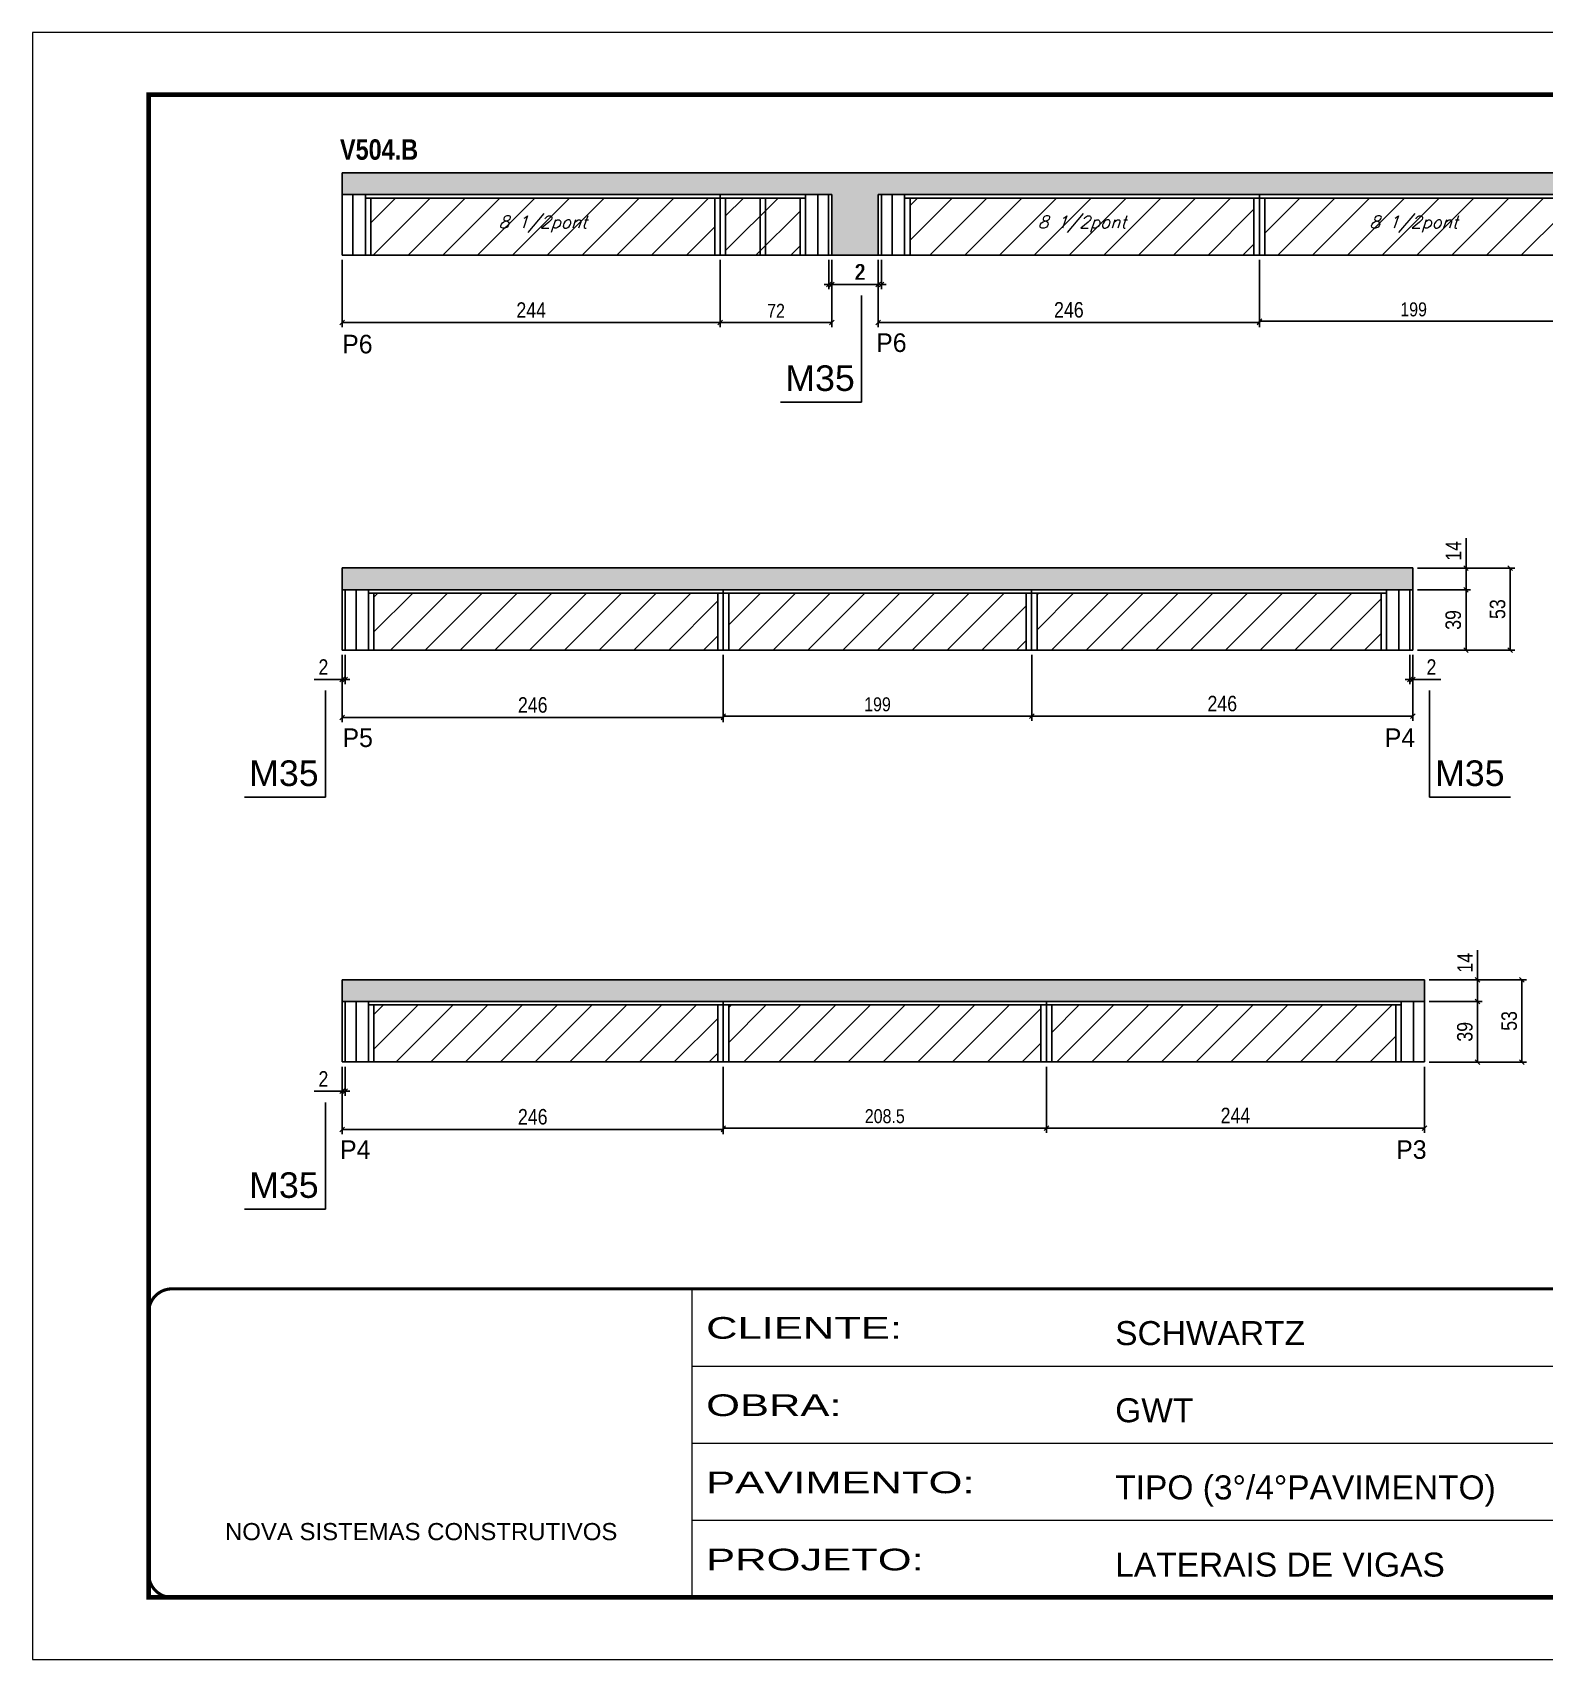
# Model space of a CAD drawing. Extents: x 13154 to 22413, y 1253 to 30260.
# Drawn here: x 13154 to 14130, y 26522 to 27572 of the extents above; entities that cross this region are included whole.
import ezdxf

# ---------------------------------------------------------------- set-up
doc = ezdxf.new("R2010")
doc.units = 0
doc.linetypes.add('CONTINUO', pattern=[0])
doc.linetypes.add('DASHED', pattern=[0.75, 0.5, -0.25])
for name, color, linetype in [('5', 5, 'Continuous'), ('COTA', 241, 'Continuous'), ('NOMENCLATURA', 7, 'Continuous'), ('Painéis', 200, 'Continuous'), ('SARR_2.2x7', 40, 'Continuous'), ('SARR_3.5x7', 81, 'Continuous'), ('texto', 7, 'Continuous')]:
    doc.layers.add(name, color=color, linetype=linetype)
for name, color, linetype, lineweight in [('Folhas', 255, 'Continuous', 9), ('Hachura', 251, 'Continuous', 9), ('SARRAFO DE PRESSAO', 251, 'DASHED', 9)]:
    doc.layers.add(name, color=color, linetype=linetype, lineweight=lineweight)
doc.styles.add('ARIAL', font='arial.ttf')
doc.styles.add('COTA TECNICA', font='techl___.ttf', dxfattribs={"height": 10})
doc.styles.add('COTA TECNICA-50', font='techl___.ttf', dxfattribs={"height": 9})
doc.styles.add('Romans', font='romans.shx')
doc.styles.add('ROMAS860', font='ROMAS860.SHX')
doc.styles.get("Standard").update_dxf_attribs({"font": 'arial.ttf'})
doc.styles.add('TECNICA', font='techb___.ttf', dxfattribs={"height": 10})
doc.styles.add('Tecnologia', font='')
doc.styles.get('Tecnologia').set_extended_font_data('Forgotten Futurist')
doc.dimstyles.new('COTA PAINEL-50', dxfattribs={"dimtxt": 9, "dimasz": 3, "dimexe": 3, "dimexo": 3, "dimgap": 3, "dimtad": 1, "dimdec": 1, "dimzin": 12, "dimdsep": 46, "dimtxsty": 'COTA TECNICA-50', "dimblk1": 'OBLIQUE', "dimblk2": 'OBLIQUE', "dimsah": 1, "dimcen": 0.9, "dimclrd": 4, "dimclre": 4, "dimclrt": 240, "dimadec": 1, "dimazin": 3, "dimtfac": 1, "dimtdec": 1, "dimtmove": 0, "dimatfit": 3, "dimfxl": 1, "dimtolj": 1, "dimtzin": 12, "dimarcsym": 0})
doc.dimstyles.new('PAINEL', dxfattribs={"dimtxt": 10, "dimasz": 3, "dimexe": 3, "dimexo": 3, "dimgap": 3, "dimtad": 1, "dimdec": 1, "dimzin": 12, "dimdsep": 46, "dimtxsty": 'COTA TECNICA', "dimblk1": 'OBLIQUE', "dimblk2": 'OBLIQUE', "dimsah": 1, "dimcen": 0.9, "dimclrd": 4, "dimclre": 4, "dimclrt": 240, "dimadec": 1, "dimazin": 3, "dimtfac": 1, "dimtdec": 1, "dimtmove": 0, "dimatfit": 3, "dimfxl": 1, "dimtolj": 1, "dimtzin": 12, "dimarcsym": 0})
pattern_1 = [(45, (19.069, 0), (-11.22532, 11.22532), [])]

# ---------------------------------------------------------------- blocks, each defined once
blk = doc.blocks.new('9999999999')
at = {"color": 30, "linetype": 'CONTINUO'}
for p, q in [((98564.6, 34230.2), (98564.6, 34429.4)), ((98564.6, 34379.6), (99584, 34379.6)), ((98564.6, 34329.8), (99488, 34329.8)), ((98564.6, 34280), (99488, 34280))]:
    blk.add_line(p, q, dxfattribs=at)
at = {"color": 30, "linetype": 'CONTINUO', "const_width": 2}
blk.add_lwpolyline([(99584, 34230.2), (99584, 34414.4, 0.414214), (99569, 34429.4), (98229, 34429.4, 0.414214), (98214, 34414.4), (98214, 34245.2, 0.414214), (98229, 34230.2), (99584, 34230.2)], format="xyb", dxfattribs=at)
at = {"layer": 'Folhas'}
blk.add_lwpolyline([(98139, 34190.2), (99624, 34190.2), (99624, 35240.2), (98139, 35240.2)], close=True, dxfattribs=at)
at = {"layer": 'Folhas', "color": 30, "const_width": 3}
blk.add_lwpolyline([(98214, 34230.2), (99584, 34230.2), (99584, 35200.2), (98214, 35200.2)], close=True, dxfattribs=at)
at = {"color": 7, "linetype": 'Continuous', "ltscale": 5, "style": 'ARIAL'}
for s, height, p in [('SCHWARTZ', 15.48, (98837.7, 34393.1)), ('GWT', 15.48, (98837.7, 34343.3)), ('TIPO (3°/4°PAVIMENTO)', 15.483, (98837.7, 34293.5)), ('NOVA SISTEMAS CONSTRUTIVOS', 11.059, (98263.2, 34267.2)), ('LATERAIS DE VIGAS', 15.483, (98837.7, 34243.7))]:
    blk.add_text(s, height=height, dxfattribs=at).set_placement(p)
at = {"layer": 'Folhas', "color": 7, "style": 'Tecnologia', "width": 1.5}
for s, p in [('CLIENTE:', (98573.7, 34397.2)), ('OBRA:', (98573.7, 34347.3)), ('PAVIMENTO:', (98573.7, 34297.5)), ('PROJETO:', (98573.7, 34247.7))]:
    blk.add_text(s, height=14, dxfattribs=at).set_placement(p)
blk = doc.blocks.new('_Oblique')
at = {"color": 0, "linetype": 'ByBlock', "lineweight": -2}
blk.add_line((-0.5, -0.5), (0.5, 0.5), dxfattribs=at)
blk = doc.blocks.new('*D111')
at = {"layer": 'COTA', "color": 4, "linetype": 'ByBlock', "lineweight": -2, "transparency": 16777216}
for p, q in [((13598.2, 27425.4), (13598.2, 27381.9)), ((13670.2, 27425.4), (13670.2, 27381.9)), ((13598.2, 27384.9), (13670.2, 27384.9))]:
    blk.add_line(p, q, dxfattribs=at)
at = {"layer": 'Defpoints', "color": 0, "linetype": 'ByBlock', "transparency": 16777216}
for p in [(13598.2, 27428.4), (13670.2, 27428.4), (13670.2, 27384.9)]:
    blk.add_point(p, dxfattribs=at)
at = {"layer": 'COTA', "color": 4, "linetype": 'ByBlock', "lineweight": -2, "transparency": 16777216, "xscale": 3, "yscale": 3, "zscale": 3, "rotation": 180}
blk.add_blockref('_Oblique', (13598.2, 27384.9), dxfattribs=at)
at = {"layer": 'COTA', "color": 4, "linetype": 'ByBlock', "lineweight": -2, "transparency": 16777216, "xscale": 3, "yscale": 3, "zscale": 3}
blk.add_blockref('_Oblique', (13670.2, 27384.9), dxfattribs=at)
at = {"layer": 'COTA', "color": 240, "linetype": 'ByBlock', "transparency": 16777216, "insert": (13634.2, 27392.4), "char_height": 9, "attachment_point": 5, "style": 'COTA TECNICA-50'}
blk.add_mtext('\\A1;72', dxfattribs=at)
blk = doc.blocks.new('*D112')
at = {"layer": 'COTA', "color": 4, "linetype": 'ByBlock', "lineweight": -2, "transparency": 16777216}
for p, q in [((13354.2, 27425.4), (13354.2, 27381.9)), ((13598.2, 27425.4), (13598.2, 27381.9)), ((13598.2, 27384.9), (13354.2, 27384.9))]:
    blk.add_line(p, q, dxfattribs=at)
at = {"layer": 'Defpoints', "color": 0, "linetype": 'ByBlock', "transparency": 16777216}
for p in [(13354.2, 27428.4), (13598.2, 27428.4), (13354.2, 27384.9)]:
    blk.add_point(p, dxfattribs=at)
at = {"layer": 'COTA', "color": 4, "linetype": 'ByBlock', "lineweight": -2, "transparency": 16777216, "xscale": 3, "yscale": 3, "zscale": 3, "rotation": 180}
blk.add_blockref('_Oblique', (13354.2, 27384.9), dxfattribs=at)
at = {"layer": 'COTA', "color": 4, "linetype": 'ByBlock', "lineweight": -2, "transparency": 16777216, "xscale": 3, "yscale": 3, "zscale": 3}
blk.add_blockref('_Oblique', (13598.2, 27384.9), dxfattribs=at)
at = {"layer": 'COTA', "color": 240, "linetype": 'ByBlock', "transparency": 16777216, "insert": (13476.2, 27392.9), "char_height": 10, "attachment_point": 5, "style": 'COTA TECNICA'}
blk.add_mtext('\\A1;244', dxfattribs=at)
blk = doc.blocks.new('*D113')
at = {"layer": 'COTA', "color": 4, "linetype": 'ByBlock', "lineweight": -2, "transparency": 16777216}
for p, q in [((13946.2, 27425.4), (13946.2, 27382.8)), ((14145.2, 27425.4), (14145.2, 27382.8)), ((13946.2, 27385.8), (14145.2, 27385.8))]:
    blk.add_line(p, q, dxfattribs=at)
at = {"layer": 'Defpoints', "color": 0, "linetype": 'ByBlock', "transparency": 16777216}
for p in [(13946.2, 27428.4), (14145.2, 27428.4), (14145.2, 27385.8)]:
    blk.add_point(p, dxfattribs=at)
at = {"layer": 'COTA', "color": 4, "linetype": 'ByBlock', "lineweight": -2, "transparency": 16777216, "xscale": 3, "yscale": 3, "zscale": 3, "rotation": 180}
blk.add_blockref('_Oblique', (13946.2, 27385.8), dxfattribs=at)
at = {"layer": 'COTA', "color": 4, "linetype": 'ByBlock', "lineweight": -2, "transparency": 16777216, "xscale": 3, "yscale": 3, "zscale": 3}
blk.add_blockref('_Oblique', (14145.2, 27385.8), dxfattribs=at)
at = {"layer": 'COTA', "color": 240, "linetype": 'ByBlock', "transparency": 16777216, "insert": (14045.7, 27393.3), "char_height": 9, "attachment_point": 5, "style": 'COTA TECNICA-50'}
blk.add_mtext('\\A1;199', dxfattribs=at)
blk = doc.blocks.new('*D116')
at = {"layer": 'COTA', "color": 4, "linetype": 'ByBlock', "lineweight": -2, "transparency": 16777216}
for p, q in [((13700.2, 27425.4), (13700.2, 27381.9)), ((13946.2, 27425.4), (13946.2, 27381.9)), ((13946.2, 27384.9), (13700.2, 27384.9))]:
    blk.add_line(p, q, dxfattribs=at)
at = {"layer": 'Defpoints', "color": 0, "linetype": 'ByBlock', "transparency": 16777216}
for p in [(13700.2, 27428.4), (13946.2, 27428.4), (13700.2, 27384.9)]:
    blk.add_point(p, dxfattribs=at)
at = {"layer": 'COTA', "color": 4, "linetype": 'ByBlock', "lineweight": -2, "transparency": 16777216, "xscale": 3, "yscale": 3, "zscale": 3, "rotation": 180}
blk.add_blockref('_Oblique', (13700.2, 27384.9), dxfattribs=at)
at = {"layer": 'COTA', "color": 4, "linetype": 'ByBlock', "lineweight": -2, "transparency": 16777216, "xscale": 3, "yscale": 3, "zscale": 3}
blk.add_blockref('_Oblique', (13946.2, 27384.9), dxfattribs=at)
at = {"layer": 'COTA', "color": 240, "linetype": 'ByBlock', "transparency": 16777216, "insert": (13823.2, 27393), "char_height": 10, "attachment_point": 5, "style": 'COTA TECNICA'}
blk.add_mtext('\\A1;246', dxfattribs=at)
blk = doc.blocks.new('*D122')
at = {"layer": 'COTA', "color": 4, "linetype": 'ByBlock', "lineweight": -2, "transparency": 16777216}
for p, q in [((13700.2, 27425.4), (13700.2, 27406.5)), ((13702.2, 27425.4), (13702.2, 27406.5)), ((13700.2, 27409.5), (13682.1, 27409.5)), ((13702.2, 27409.5), (13700.2, 27409.5)), ((13702.2, 27409.5), (13705.2, 27409.5))]:
    blk.add_line(p, q, dxfattribs=at)
at = {"layer": 'Defpoints', "color": 0, "linetype": 'ByBlock', "transparency": 16777216}
for p in [(13700.2, 27428.4), (13702.2, 27428.4), (13700.2, 27409.5)]:
    blk.add_point(p, dxfattribs=at)
at = {"layer": 'COTA', "color": 4, "linetype": 'ByBlock', "lineweight": -2, "transparency": 16777216, "xscale": 3, "yscale": 3, "zscale": 3}
blk.add_blockref('_Oblique', (13700.2, 27409.5), dxfattribs=at)
at = {"layer": 'COTA', "color": 4, "linetype": 'ByBlock', "lineweight": -2, "transparency": 16777216, "xscale": 3, "yscale": 3, "zscale": 3, "rotation": 180}
blk.add_blockref('_Oblique', (13702.2, 27409.5), dxfattribs=at)
at = {"layer": 'COTA', "color": 240, "linetype": 'ByBlock', "transparency": 16777216, "insert": (13688.1, 27417.5), "char_height": 10, "attachment_point": 5, "style": 'COTA TECNICA'}
blk.add_mtext('\\A1;2', dxfattribs=at)
blk = doc.blocks.new('*D114')
at = {"layer": 'COTA', "color": 4, "linetype": 'ByBlock', "lineweight": -2, "transparency": 16777216}
for p, q in [((13600.2, 27170.4), (13600.2, 27127.8)), ((13799.2, 27170.4), (13799.2, 27127.8)), ((13600.2, 27130.8), (13799.2, 27130.8))]:
    blk.add_line(p, q, dxfattribs=at)
at = {"layer": 'Defpoints', "color": 0, "linetype": 'ByBlock', "transparency": 16777216}
for p in [(13600.2, 27173.4), (13799.2, 27173.4), (13799.2, 27130.8)]:
    blk.add_point(p, dxfattribs=at)
at = {"layer": 'COTA', "color": 4, "linetype": 'ByBlock', "lineweight": -2, "transparency": 16777216, "xscale": 3, "yscale": 3, "zscale": 3, "rotation": 180}
blk.add_blockref('_Oblique', (13600.2, 27130.8), dxfattribs=at)
at = {"layer": 'COTA', "color": 4, "linetype": 'ByBlock', "lineweight": -2, "transparency": 16777216, "xscale": 3, "yscale": 3, "zscale": 3}
blk.add_blockref('_Oblique', (13799.2, 27130.8), dxfattribs=at)
at = {"layer": 'COTA', "color": 240, "linetype": 'ByBlock', "transparency": 16777216, "insert": (13699.7, 27138.4), "char_height": 9, "attachment_point": 5, "style": 'COTA TECNICA-50'}
blk.add_mtext('\\A1;199', dxfattribs=at)
blk = doc.blocks.new('*D126')
at = {"layer": 'COTA', "color": 4, "linetype": 'ByBlock', "lineweight": -2, "transparency": 16777216}
for p, q in [((13354.2, 27170.4), (13354.2, 27126.9)), ((13600.2, 27170.4), (13600.2, 27126.9)), ((13600.2, 27129.9), (13354.2, 27129.9))]:
    blk.add_line(p, q, dxfattribs=at)
at = {"layer": 'Defpoints', "color": 0, "linetype": 'ByBlock', "transparency": 16777216}
for p in [(13354.2, 27173.4), (13600.2, 27173.4), (13354.2, 27129.9)]:
    blk.add_point(p, dxfattribs=at)
at = {"layer": 'COTA', "color": 4, "linetype": 'ByBlock', "lineweight": -2, "transparency": 16777216, "xscale": 3, "yscale": 3, "zscale": 3, "rotation": 180}
blk.add_blockref('_Oblique', (13354.2, 27129.9), dxfattribs=at)
at = {"layer": 'COTA', "color": 4, "linetype": 'ByBlock', "lineweight": -2, "transparency": 16777216, "xscale": 3, "yscale": 3, "zscale": 3}
blk.add_blockref('_Oblique', (13600.2, 27129.9), dxfattribs=at)
at = {"layer": 'COTA', "color": 240, "linetype": 'ByBlock', "transparency": 16777216, "insert": (13477.2, 27138), "char_height": 10, "attachment_point": 5, "style": 'COTA TECNICA'}
blk.add_mtext('\\A1;246', dxfattribs=at)
blk = doc.blocks.new('*D127')
at = {"layer": 'COTA', "color": 4, "linetype": 'ByBlock', "lineweight": -2, "transparency": 16777216}
for p, q in [((13799.2, 27170.4), (13799.2, 27127.8)), ((14045.2, 27170.4), (14045.2, 27127.8)), ((13799.2, 27130.8), (14045.2, 27130.8))]:
    blk.add_line(p, q, dxfattribs=at)
at = {"layer": 'Defpoints', "color": 0, "linetype": 'ByBlock', "transparency": 16777216}
for p in [(13799.2, 27173.4), (14045.2, 27173.4), (14045.2, 27130.8)]:
    blk.add_point(p, dxfattribs=at)
at = {"layer": 'COTA', "color": 4, "linetype": 'ByBlock', "lineweight": -2, "transparency": 16777216, "xscale": 3, "yscale": 3, "zscale": 3, "rotation": 180}
blk.add_blockref('_Oblique', (13799.2, 27130.8), dxfattribs=at)
at = {"layer": 'COTA', "color": 4, "linetype": 'ByBlock', "lineweight": -2, "transparency": 16777216, "xscale": 3, "yscale": 3, "zscale": 3}
blk.add_blockref('_Oblique', (14045.2, 27130.8), dxfattribs=at)
at = {"layer": 'COTA', "color": 240, "linetype": 'ByBlock', "transparency": 16777216, "insert": (13922.2, 27138.9), "char_height": 10, "attachment_point": 5, "style": 'COTA TECNICA'}
blk.add_mtext('\\A1;246', dxfattribs=at)
blk = doc.blocks.new('*D128')
at = {"layer": 'COTA', "color": 4, "linetype": 'ByBlock', "lineweight": -2, "transparency": 16777216}
for p, q in [((14048.2, 27212.4), (14082.5, 27212.4)), ((14079.5, 27173.4), (14079.5, 27212.4)), ((14048.2, 27173.4), (14082.5, 27173.4))]:
    blk.add_line(p, q, dxfattribs=at)
at = {"layer": 'Defpoints', "color": 0, "linetype": 'ByBlock', "transparency": 16777216}
for p in [(14045.2, 27212.4), (14079.5, 27212.4), (14045.2, 27173.4)]:
    blk.add_point(p, dxfattribs=at)
at = {"layer": 'COTA', "color": 4, "linetype": 'ByBlock', "lineweight": -2, "transparency": 16777216, "xscale": 3, "yscale": 3, "zscale": 3}
for p, rotation in [((14079.5, 27212.4), 90), ((14079.5, 27173.4), 270)]:
    blk.add_blockref('_Oblique', p, dxfattribs=dict(at, rotation=rotation))
at = {"layer": 'COTA', "color": 240, "linetype": 'ByBlock', "transparency": 16777216, "insert": (14071.3, 27192.9), "char_height": 10, "attachment_point": 5, "rotation": 90, "style": 'COTA TECNICA'}
blk.add_mtext('\\A1;39', dxfattribs=at)
blk = doc.blocks.new('*D129')
at = {"layer": 'COTA', "color": 4, "linetype": 'ByBlock', "lineweight": -2, "transparency": 16777216}
for p, q in [((14043.2, 27170.4), (14043.2, 27151.5)), ((14045.2, 27170.4), (14045.2, 27151.5)), ((14043.2, 27154.5), (14040.2, 27154.5)), ((14043.2, 27154.5), (14045.2, 27154.5)), ((14045.2, 27154.5), (14063.3, 27154.5))]:
    blk.add_line(p, q, dxfattribs=at)
at = {"layer": 'Defpoints', "color": 0, "linetype": 'ByBlock', "transparency": 16777216}
for p in [(14043.2, 27173.4), (14045.2, 27173.4), (14045.2, 27154.5)]:
    blk.add_point(p, dxfattribs=at)
at = {"layer": 'COTA', "color": 4, "linetype": 'ByBlock', "lineweight": -2, "transparency": 16777216, "xscale": 3, "yscale": 3, "zscale": 3}
blk.add_blockref('_Oblique', (14043.2, 27154.5), dxfattribs=at)
at = {"layer": 'COTA', "color": 4, "linetype": 'ByBlock', "lineweight": -2, "transparency": 16777216, "xscale": 3, "yscale": 3, "zscale": 3, "rotation": 180}
blk.add_blockref('_Oblique', (14045.2, 27154.5), dxfattribs=at)
at = {"layer": 'COTA', "color": 240, "linetype": 'ByBlock', "transparency": 16777216, "insert": (14057.2, 27162.5), "char_height": 10, "attachment_point": 5, "style": 'COTA TECNICA'}
blk.add_mtext('\\A1;2', dxfattribs=at)
blk = doc.blocks.new('*D130')
at = {"layer": 'COTA', "color": 4, "linetype": 'ByBlock', "lineweight": -2, "transparency": 16777216}
for p, q in [((14079.5, 27226.4), (14079.5, 27245.6)), ((14048.2, 27226.4), (14082.5, 27226.4)), ((14079.5, 27212.4), (14079.5, 27226.4)), ((14048.2, 27212.4), (14082.5, 27212.4))]:
    blk.add_line(p, q, dxfattribs=at)
at = {"layer": 'Defpoints', "color": 0, "linetype": 'ByBlock', "transparency": 16777216}
for p in [(14045.2, 27226.4), (14079.5, 27226.4), (14045.2, 27212.4)]:
    blk.add_point(p, dxfattribs=at)
at = {"layer": 'COTA', "color": 4, "linetype": 'ByBlock', "lineweight": -2, "transparency": 16777216, "xscale": 3, "yscale": 3, "zscale": 3}
for p, rotation in [((14079.5, 27226.4), 90), ((14079.5, 27212.4), 270)]:
    blk.add_blockref('_Oblique', p, dxfattribs=dict(at, rotation=rotation))
at = {"layer": 'COTA', "color": 240, "linetype": 'ByBlock', "transparency": 16777216, "insert": (14071.4, 27237.5), "char_height": 10, "attachment_point": 5, "rotation": 90, "style": 'COTA TECNICA'}
blk.add_mtext('\\A1;14', dxfattribs=at)
blk = doc.blocks.new('*D131')
at = {"layer": 'COTA', "color": 4, "linetype": 'ByBlock', "lineweight": -2, "transparency": 16777216}
for p, q in [((14048.2, 27226.4), (14111.1, 27226.4)), ((14108.1, 27173.4), (14108.1, 27226.4)), ((14048.2, 27173.4), (14111.1, 27173.4))]:
    blk.add_line(p, q, dxfattribs=at)
at = {"layer": 'Defpoints', "color": 0, "linetype": 'ByBlock', "transparency": 16777216}
for p in [(14045.2, 27226.4), (14108.1, 27226.4), (14045.2, 27173.4)]:
    blk.add_point(p, dxfattribs=at)
at = {"layer": 'COTA', "color": 4, "linetype": 'ByBlock', "lineweight": -2, "transparency": 16777216, "xscale": 3, "yscale": 3, "zscale": 3}
for p, rotation in [((14108.1, 27226.4), 90), ((14108.1, 27173.4), 270)]:
    blk.add_blockref('_Oblique', p, dxfattribs=dict(at, rotation=rotation))
at = {"layer": 'COTA', "color": 240, "linetype": 'ByBlock', "transparency": 16777216, "insert": (14099.9, 27199.9), "char_height": 10, "attachment_point": 5, "rotation": 90, "style": 'COTA TECNICA'}
blk.add_mtext('\\A1;53', dxfattribs=at)
blk = doc.blocks.new('*D132')
at = {"layer": 'COTA', "color": 4, "linetype": 'ByBlock', "lineweight": -2, "transparency": 16777216}
for p, q in [((13354.2, 27170.4), (13354.2, 27151.5)), ((13356.2, 27170.4), (13356.2, 27151.5)), ((13354.2, 27154.5), (13336.1, 27154.5)), ((13356.2, 27154.5), (13354.2, 27154.5)), ((13356.2, 27154.5), (13359.2, 27154.5))]:
    blk.add_line(p, q, dxfattribs=at)
at = {"layer": 'Defpoints', "color": 0, "linetype": 'ByBlock', "transparency": 16777216}
for p in [(13354.2, 27173.4), (13356.2, 27173.4), (13354.2, 27154.5)]:
    blk.add_point(p, dxfattribs=at)
at = {"layer": 'COTA', "color": 4, "linetype": 'ByBlock', "lineweight": -2, "transparency": 16777216, "xscale": 3, "yscale": 3, "zscale": 3}
blk.add_blockref('_Oblique', (13354.2, 27154.5), dxfattribs=at)
at = {"layer": 'COTA', "color": 4, "linetype": 'ByBlock', "lineweight": -2, "transparency": 16777216, "xscale": 3, "yscale": 3, "zscale": 3, "rotation": 180}
blk.add_blockref('_Oblique', (13356.2, 27154.5), dxfattribs=at)
at = {"layer": 'COTA', "color": 240, "linetype": 'ByBlock', "transparency": 16777216, "insert": (13342.1, 27162.5), "char_height": 10, "attachment_point": 5, "style": 'COTA TECNICA'}
blk.add_mtext('\\A1;2', dxfattribs=at)
blk = doc.blocks.new('*D115')
at = {"layer": 'COTA', "color": 4, "linetype": 'ByBlock', "lineweight": -2, "transparency": 16777216}
for p, q in [((13600.2, 26904.6), (13600.2, 26862)), ((13808.7, 26904.6), (13808.7, 26862)), ((13600.2, 26865), (13808.7, 26865))]:
    blk.add_line(p, q, dxfattribs=at)
at = {"layer": 'Defpoints', "color": 0, "linetype": 'ByBlock', "transparency": 16777216}
for p in [(13600.2, 26907.6), (13808.7, 26907.6), (13808.7, 26865)]:
    blk.add_point(p, dxfattribs=at)
at = {"layer": 'COTA', "color": 4, "linetype": 'ByBlock', "lineweight": -2, "transparency": 16777216, "xscale": 3, "yscale": 3, "zscale": 3, "rotation": 180}
blk.add_blockref('_Oblique', (13600.2, 26865), dxfattribs=at)
at = {"layer": 'COTA', "color": 4, "linetype": 'ByBlock', "lineweight": -2, "transparency": 16777216, "xscale": 3, "yscale": 3, "zscale": 3}
blk.add_blockref('_Oblique', (13808.7, 26865), dxfattribs=at)
at = {"layer": 'COTA', "color": 240, "linetype": 'ByBlock', "transparency": 16777216, "insert": (13704.4, 26872.6), "char_height": 9, "attachment_point": 5, "style": 'COTA TECNICA-50'}
blk.add_mtext('\\A1;208.5', dxfattribs=at)
blk = doc.blocks.new('*D133')
at = {"layer": 'COTA', "color": 4, "linetype": 'ByBlock', "lineweight": -2, "transparency": 16777216}
for p, q in [((13354.2, 26904.6), (13354.2, 26861.1)), ((13600.2, 26904.6), (13600.2, 26861.1)), ((13600.2, 26864.1), (13354.2, 26864.1))]:
    blk.add_line(p, q, dxfattribs=at)
at = {"layer": 'Defpoints', "color": 0, "linetype": 'ByBlock', "transparency": 16777216}
for p in [(13354.2, 26907.6), (13600.2, 26907.6), (13354.2, 26864.1)]:
    blk.add_point(p, dxfattribs=at)
at = {"layer": 'COTA', "color": 4, "linetype": 'ByBlock', "lineweight": -2, "transparency": 16777216, "xscale": 3, "yscale": 3, "zscale": 3, "rotation": 180}
blk.add_blockref('_Oblique', (13354.2, 26864.1), dxfattribs=at)
at = {"layer": 'COTA', "color": 4, "linetype": 'ByBlock', "lineweight": -2, "transparency": 16777216, "xscale": 3, "yscale": 3, "zscale": 3}
blk.add_blockref('_Oblique', (13600.2, 26864.1), dxfattribs=at)
at = {"layer": 'COTA', "color": 240, "linetype": 'ByBlock', "transparency": 16777216, "insert": (13477.2, 26872.2), "char_height": 10, "attachment_point": 5, "style": 'COTA TECNICA'}
blk.add_mtext('\\A1;246', dxfattribs=at)
blk = doc.blocks.new('*D134')
at = {"layer": 'COTA', "color": 4, "linetype": 'ByBlock', "lineweight": -2, "transparency": 16777216}
for p, q in [((13808.7, 26904.6), (13808.7, 26862)), ((14052.7, 26904.6), (14052.7, 26862)), ((13808.7, 26865), (14052.7, 26865))]:
    blk.add_line(p, q, dxfattribs=at)
at = {"layer": 'Defpoints', "color": 0, "linetype": 'ByBlock', "transparency": 16777216}
for p in [(13808.7, 26907.6), (14052.7, 26907.6), (14052.7, 26865)]:
    blk.add_point(p, dxfattribs=at)
at = {"layer": 'COTA', "color": 4, "linetype": 'ByBlock', "lineweight": -2, "transparency": 16777216, "xscale": 3, "yscale": 3, "zscale": 3, "rotation": 180}
blk.add_blockref('_Oblique', (13808.7, 26865), dxfattribs=at)
at = {"layer": 'COTA', "color": 4, "linetype": 'ByBlock', "lineweight": -2, "transparency": 16777216, "xscale": 3, "yscale": 3, "zscale": 3}
blk.add_blockref('_Oblique', (14052.7, 26865), dxfattribs=at)
at = {"layer": 'COTA', "color": 240, "linetype": 'ByBlock', "transparency": 16777216, "insert": (13930.7, 26873.1), "char_height": 10, "attachment_point": 5, "style": 'COTA TECNICA'}
blk.add_mtext('\\A1;244', dxfattribs=at)
blk = doc.blocks.new('*D135')
at = {"layer": 'COTA', "color": 4, "linetype": 'ByBlock', "lineweight": -2, "transparency": 16777216}
for p, q in [((14055.7, 26946.6), (14090, 26946.6)), ((14087, 26907.6), (14087, 26946.6)), ((14055.7, 26907.6), (14090, 26907.6))]:
    blk.add_line(p, q, dxfattribs=at)
at = {"layer": 'Defpoints', "color": 0, "linetype": 'ByBlock', "transparency": 16777216}
for p in [(14052.7, 26946.6), (14087, 26946.6), (14052.7, 26907.6)]:
    blk.add_point(p, dxfattribs=at)
at = {"layer": 'COTA', "color": 4, "linetype": 'ByBlock', "lineweight": -2, "transparency": 16777216, "xscale": 3, "yscale": 3, "zscale": 3}
for p, rotation in [((14087, 26946.6), 90), ((14087, 26907.6), 270)]:
    blk.add_blockref('_Oblique', p, dxfattribs=dict(at, rotation=rotation))
at = {"layer": 'COTA', "color": 240, "linetype": 'ByBlock', "transparency": 16777216, "insert": (14078.8, 26927.1), "char_height": 10, "attachment_point": 5, "rotation": 90, "style": 'COTA TECNICA'}
blk.add_mtext('\\A1;39', dxfattribs=at)
blk = doc.blocks.new('*D136')
at = {"layer": 'COTA', "color": 4, "linetype": 'ByBlock', "lineweight": -2, "transparency": 16777216}
for p, q in [((14087, 26960.6), (14087, 26979.7)), ((14055.7, 26960.6), (14090, 26960.6)), ((14087, 26946.6), (14087, 26960.6)), ((14055.7, 26946.6), (14090, 26946.6))]:
    blk.add_line(p, q, dxfattribs=at)
at = {"layer": 'Defpoints', "color": 0, "linetype": 'ByBlock', "transparency": 16777216}
for p in [(14052.7, 26960.6), (14087, 26960.6), (14052.7, 26946.6)]:
    blk.add_point(p, dxfattribs=at)
at = {"layer": 'COTA', "color": 4, "linetype": 'ByBlock', "lineweight": -2, "transparency": 16777216, "xscale": 3, "yscale": 3, "zscale": 3}
for p, rotation in [((14087, 26960.6), 90), ((14087, 26946.6), 270)]:
    blk.add_blockref('_Oblique', p, dxfattribs=dict(at, rotation=rotation))
at = {"layer": 'COTA', "color": 240, "linetype": 'ByBlock', "transparency": 16777216, "insert": (14078.9, 26971.7), "char_height": 10, "attachment_point": 5, "rotation": 90, "style": 'COTA TECNICA'}
blk.add_mtext('\\A1;14', dxfattribs=at)
blk = doc.blocks.new('*D137')
at = {"layer": 'COTA', "color": 4, "linetype": 'ByBlock', "lineweight": -2, "transparency": 16777216}
for p, q in [((14055.7, 26960.6), (14118.6, 26960.6)), ((14115.6, 26907.6), (14115.6, 26960.6)), ((14055.7, 26907.6), (14118.6, 26907.6))]:
    blk.add_line(p, q, dxfattribs=at)
at = {"layer": 'Defpoints', "color": 0, "linetype": 'ByBlock', "transparency": 16777216}
for p in [(14052.7, 26960.6), (14115.6, 26960.6), (14052.7, 26907.6)]:
    blk.add_point(p, dxfattribs=at)
at = {"layer": 'COTA', "color": 4, "linetype": 'ByBlock', "lineweight": -2, "transparency": 16777216, "xscale": 3, "yscale": 3, "zscale": 3}
for p, rotation in [((14115.6, 26960.6), 90), ((14115.6, 26907.6), 270)]:
    blk.add_blockref('_Oblique', p, dxfattribs=dict(at, rotation=rotation))
at = {"layer": 'COTA', "color": 240, "linetype": 'ByBlock', "transparency": 16777216, "insert": (14107.4, 26934.1), "char_height": 10, "attachment_point": 5, "rotation": 90, "style": 'COTA TECNICA'}
blk.add_mtext('\\A1;53', dxfattribs=at)
blk = doc.blocks.new('*D138')
at = {"layer": 'COTA', "color": 4, "linetype": 'ByBlock', "lineweight": -2, "transparency": 16777216}
for p, q in [((13354.2, 26904.6), (13354.2, 26885.7)), ((13356.2, 26904.6), (13356.2, 26885.7)), ((13354.2, 26888.7), (13336.1, 26888.7)), ((13356.2, 26888.7), (13354.2, 26888.7)), ((13356.2, 26888.7), (13359.2, 26888.7))]:
    blk.add_line(p, q, dxfattribs=at)
at = {"layer": 'Defpoints', "color": 0, "linetype": 'ByBlock', "transparency": 16777216}
for p in [(13354.2, 26907.6), (13356.2, 26907.6), (13354.2, 26888.7)]:
    blk.add_point(p, dxfattribs=at)
at = {"layer": 'COTA', "color": 4, "linetype": 'ByBlock', "lineweight": -2, "transparency": 16777216, "xscale": 3, "yscale": 3, "zscale": 3}
blk.add_blockref('_Oblique', (13354.2, 26888.7), dxfattribs=at)
at = {"layer": 'COTA', "color": 4, "linetype": 'ByBlock', "lineweight": -2, "transparency": 16777216, "xscale": 3, "yscale": 3, "zscale": 3, "rotation": 180}
blk.add_blockref('_Oblique', (13356.2, 26888.7), dxfattribs=at)
at = {"layer": 'COTA', "color": 240, "linetype": 'ByBlock', "transparency": 16777216, "insert": (13342.1, 26896.7), "char_height": 10, "attachment_point": 5, "style": 'COTA TECNICA'}
blk.add_mtext('\\A1;2', dxfattribs=at)
blk = doc.blocks.new('*D139')
at = {"layer": 'COTA', "color": 4, "lineweight": -2, "transparency": 16777216}
for p, q in [((13668.2, 27425.4), (13668.2, 27406.5)), ((13670.2, 27425.4), (13670.2, 27406.5)), ((13668.2, 27409.5), (13665.2, 27409.5)), ((13668.2, 27409.5), (13670.2, 27409.5)), ((13670.2, 27409.5), (13694.9, 27409.5))]:
    blk.add_line(p, q, dxfattribs=at)
at = {"layer": 'Defpoints', "color": 0, "transparency": 16777216}
for p in [(13668.2, 27428.4), (13670.2, 27428.4), (13670.2, 27409.5)]:
    blk.add_point(p, dxfattribs=at)
at = {"layer": 'COTA', "color": 4, "lineweight": -2, "transparency": 16777216, "xscale": 3, "yscale": 3, "zscale": 3}
blk.add_blockref('_Oblique', (13668.2, 27409.5), dxfattribs=at)
at = {"layer": 'COTA', "color": 4, "lineweight": -2, "transparency": 16777216, "xscale": 3, "yscale": 3, "zscale": 3, "rotation": 180}
blk.add_blockref('_Oblique', (13670.2, 27409.5), dxfattribs=at)
at = {"layer": 'COTA', "color": 240, "transparency": 16777216, "insert": (13688.8, 27417.5), "char_height": 10, "attachment_point": 5, "style": 'COTA TECNICA'}
blk.add_mtext('\\A1;2', dxfattribs=at)

msp = doc.modelspace()

# ---------------------------------------------------------------- hatches: boundary and pattern name
at = {"layer": 'COTA'}
h = msp.add_hatch(dxfattribs=at)
h.set_pattern_fill('AR-CONC', color=256, scale=0.03)
h.set_pattern_definition([(50, (19.069, 0), (5.4655401, -0.47817257), [0.5715, -6.2865]), (355, (19.069, 0), (-1.0573026, 5.7317054), [0.4572, -5.0292175]), (100.451445, (19.5245, -0.04), (4.4082374, 5.2535326), [0.4857003, -5.3427073]), (46.1842, (19.069, 1.524), (8.1323712, -1.2612698), [0.85725, -9.42975]), (96.635558, (19.747, 1.419), (7.122124, 7.4227837), [0.7285507, -8.0140682]), (351.18415, (19.069, 1.524), (7.122124, 7.4227837), [0.685799, -7.543792]), (21, (19.831, 1.143), (4.54843174, -3.06795595), [0.5715, -6.2865]), (326, (19.831, 1.143), (1.8540609, 5.525639), [0.4572, -5.0292]), (71.451445, (20.21, 0.8873), (6.4024926, 2.4576831), [0.4857003, -5.3426981]), (37.5, (19.069, 0), (0.0926581, 2.53665117), [0, -4.96824, 0, -5.1054, 0, -5.04825]), (7.5, (19.069, 0), (2.00458988, 3.00541724), [0, -2.91084, 0, -4.85394, 0, -1.92405]), (327.5, (17.3698, 0), (4.06771786, -0.17186232), [0, -1.905, 0, -5.9436, 0, -7.8867]), (317.5, (16.6078, 0), (4.44387544, 0.76279473), [0, -2.4765, 0, -3.94716, 0, -5.6007])])
h.paths.add_polyline_path([(13670.18, 27428.4), (13700.18, 27428.4), (13700.18, 27467.4), (14391.18, 27467.4), (14391.18, 27481.4), (13354.18, 27481.4), (13354.18, 27467.4), (13670.18, 27467.4)])
h = msp.add_hatch(dxfattribs=at)
h.set_pattern_fill('AR-CONC', color=256, scale=0.03)
h.set_pattern_definition([(50, (-1671.302, -228.2277), (5.4655401, -0.47817257), [0.5715, -6.2865]), (355, (-1671.302, -228.2277), (-1.0573026, 5.7317054), [0.4572, -5.0292175]), (100.451445, (-1670.847, -228.2675), (4.4082374, 5.2535326), [0.4857003, -5.3427073]), (46.1842, (-1671.302, -226.7037), (8.1323712, -1.2612698), [0.85725, -9.42975]), (96.635558, (-1670.6245, -226.809), (7.122124, 7.4227837), [0.7285507, -8.0140682]), (351.18415, (-1671.302, -226.704), (7.122124, 7.4227837), [0.685799, -7.543792]), (21, (-1670.54, -227.0847), (4.54843174, -3.06795595), [0.5715, -6.2865]), (326, (-1670.54, -227.0847), (1.8540609, 5.525639), [0.4572, -5.0292]), (71.451445, (-1670.161, -227.3403), (6.4024926, 2.4576831), [0.4857003, -5.3426981]), (37.5, (-1671.3022, -228.2277), (0.0926581, 2.53665117), [0, -4.96824, 0, -5.1054, 0, -5.04825]), (7.5, (-1671.3022, -228.2277), (2.00458988, 3.00541724), [0, -2.91084, 0, -4.85394, 0, -1.92405]), (327.5, (-1673.0015, -228.2277), (4.06771786, -0.17186232), [0, -1.905, 0, -5.9436, 0, -7.8867]), (317.5, (-1673.7635, -228.2277), (4.44387544, 0.76279473), [0, -2.4765, 0, -3.94716, 0, -5.6007])])
h.paths.add_polyline_path([(13354.18, 27226.45), (13354.18, 27212.45), (14045.18, 27212.45), (14045.18, 27226.45)])
h = msp.add_hatch(dxfattribs=at)
h.set_pattern_fill('AR-CONC', color=256, scale=0.03)
h.set_pattern_definition([(50, (-1671.302, -494.05), (5.4655401, -0.47817257), [0.5715, -6.2865]), (355, (-1671.302, -494.05), (-1.0573026, 5.7317054), [0.4572, -5.0292175]), (100.451445, (-1670.847, -494.0897), (4.4082374, 5.2535326), [0.4857003, -5.3427073]), (46.1842, (-1671.302, -492.526), (8.1323712, -1.2612698), [0.85725, -9.42975]), (96.635558, (-1670.6245, -492.631), (7.122124, 7.4227837), [0.7285507, -8.0140682]), (351.18415, (-1671.302, -492.526), (7.122124, 7.4227837), [0.685799, -7.543792]), (21, (-1670.54, -492.907), (4.54843174, -3.06795595), [0.5715, -6.2865]), (326, (-1670.54, -492.907), (1.8540609, 5.525639), [0.4572, -5.0292]), (71.451445, (-1670.161, -493.1625), (6.4024926, 2.4576831), [0.4857003, -5.3426981]), (37.5, (-1671.3022, -494.0498), (0.0926581, 2.53665117), [0, -4.96824, 0, -5.1054, 0, -5.04825]), (7.5, (-1671.3022, -494.0498), (2.00458988, 3.00541724), [0, -2.91084, 0, -4.85394, 0, -1.92405]), (327.5, (-1673.0015, -494.0498), (4.06771786, -0.17186232), [0, -1.905, 0, -5.9436, 0, -7.8867]), (317.5, (-1673.7635, -494.05), (4.44387544, 0.76279473), [0, -2.4765, 0, -3.94716, 0, -5.6007])])
h.paths.add_polyline_path([(13354.18, 26960.63), (13354.18, 26946.63), (14052.68, 26946.63), (14052.68, 26960.63)])
at = {"layer": 'Hachura', "linetype": 'ByBlock'}
h = msp.add_hatch(dxfattribs=at)
h.set_pattern_fill('ANSI31', color=256, scale=5)
h.paths.add_polyline_path([(13372.68, 27465.2), (13372.68, 27428.4), (13594.68, 27428.4), (13594.68, 27465.2)])
h.paths.add_polyline_path([(13601.68, 27428.4), (13623.99, 27428.4), (13623.99, 27465.2), (13601.68, 27465.2)])
h.paths.add_polyline_path([(13627.49, 27465.2), (13623.99, 27465.2), (13623.99, 27428.4), (13627.49, 27428.4)])
h.paths.add_polyline_path([(13649.68, 27465.2), (13627.49, 27465.2), (13627.49, 27428.4), (13649.68, 27428.4)])
h.paths.add_polyline_path([(13942.68, 27428.4), (13942.68, 27465.2), (13720.68, 27465.2), (13720.68, 27428.4)])
h.paths.add_polyline_path([(13949.68, 27465.2), (13949.68, 27428.4), (14141.68, 27428.4), (14141.68, 27465.2)])
h.paths.add_polyline_path([(14148.68, 27465.2), (14148.68, 27428.4), (14370.68, 27428.4), (14370.68, 27465.2)])
h = msp.add_hatch(dxfattribs=at)
h.set_pattern_fill('ANSI31', color=256, scale=5)
h.set_pattern_definition(pattern_1)
h.paths.add_polyline_path([(13596.68, 27173.45), (13596.68, 27210.25), (13374.68, 27210.25), (13374.68, 27173.45)])
h.paths.add_polyline_path([(13795.68, 27173.45), (13795.68, 27210.25), (13603.68, 27210.25), (13603.68, 27173.45)])
h.paths.add_polyline_path([(13802.68, 27210.25), (13802.68, 27173.45), (14024.68, 27173.45), (14024.68, 27210.25)])
h = msp.add_hatch(dxfattribs=at)
h.set_pattern_fill('ANSI31', color=256, scale=5)
h.set_pattern_definition(pattern_1)
h.paths.add_polyline_path([(14034.18, 26907.63), (14034.18, 26944.43), (13812.18, 26944.43), (13812.18, 26907.63)])
h.paths.add_polyline_path([(13603.68, 26944.43), (13603.68, 26907.63), (13805.18, 26907.63), (13805.18, 26944.43)])
h.paths.add_polyline_path([(13596.68, 26907.63), (13596.68, 26944.43), (13374.68, 26944.43), (13374.68, 26907.63)])

# ---------------------------------------------------------------- linework, layer by layer
at = {"layer": 'COTA'}
for p, q in [((14391.18, 27481.4), (13354.18, 27481.4)), ((13354.18, 27481.4), (13354.18, 27467.4)), ((13670.18, 27428.4), (13700.18, 27428.4)), ((14045.18, 27226.45), (13354.18, 27226.45)), ((13354.18, 27226.45), (13354.18, 27212.45)), ((14052.68, 26960.63), (13354.18, 26960.63)), ((13354.18, 26960.63), (13354.18, 26946.63))]:
    msp.add_line(p, q, dxfattribs=at)
at = {"layer": 'COTA', "linetype": 'ByBlock'}
for p, q in [((14045.18, 27212.45), (14045.18, 27226.45)), ((14052.68, 26946.63), (14052.68, 26960.63))]:
    msp.add_line(p, q, dxfattribs=at)
at = {"layer": 'NOMENCLATURA', "linetype": 'Continuous'}
for p, q in [((13689.36, 27402.25), (13689.36, 27333.51)), ((13637.09, 27333.51), (13689.36, 27333.51)), ((13343.36, 27147.3), (13343.36, 27078.56)), ((14056, 27147.3), (14056, 27078.56)), ((13291.09, 27078.56), (13343.36, 27078.56)), ((14108.27, 27078.56), (14056, 27078.56)), ((13343.36, 26881.48), (13343.36, 26812.74)), ((13291.09, 26812.74), (13343.36, 26812.74))]:
    msp.add_line(p, q, dxfattribs=at)
at = {"layer": 'Painéis', "linetype": 'Continuous'}
for p, q in [((13354.18, 27428.4), (13354.18, 27467.4)), ((13354.18, 27467.4), (13670.18, 27467.4)), ((13598.18, 27428.4), (13598.18, 27467.4)), ((13668.18, 27428.4), (13668.18, 27467.4)), ((13670.18, 27428.4), (13670.18, 27467.4)), ((13700.18, 27428.4), (13700.18, 27467.4)), ((13700.18, 27467.4), (14391.18, 27467.4)), ((13702.18, 27428.4), (13702.18, 27467.4)), ((13946.18, 27428.4), (13946.18, 27467.4)), ((13670.18, 27428.4), (13354.18, 27428.4)), ((14391.18, 27428.4), (13700.18, 27428.4)), ((13354.18, 27173.45), (13354.18, 27212.45)), ((13354.18, 27212.45), (14045.18, 27212.45)), ((13356.18, 27173.45), (13356.18, 27212.45)), ((13600.18, 27173.45), (13600.18, 27212.45)), ((13799.18, 27173.45), (13799.18, 27212.45)), ((14043.18, 27173.45), (14043.18, 27212.45)), ((14045.18, 27173.45), (14045.18, 27212.45)), ((14045.18, 27173.45), (13354.18, 27173.45)), ((13354.18, 26907.63), (13354.18, 26946.63)), ((13354.18, 26946.63), (14052.68, 26946.63)), ((13356.18, 26907.63), (13356.18, 26946.63)), ((13600.18, 26907.63), (13600.18, 26946.63)), ((13808.68, 26907.63), (13808.68, 26946.63)), ((14052.68, 26907.63), (14052.68, 26946.63)), ((14052.68, 26907.63), (13354.18, 26907.63))]:
    msp.add_line(p, q, dxfattribs=at)
at = {"layer": 'SARR_2.2x7', "linetype": 'Continuous'}
for p, q in [((13361.18, 27467.4), (13361.18, 27428.4)), ((13369.18, 27465.2), (13598.18, 27465.2)), ((13598.18, 27465.2), (13653.18, 27465.2)), ((13661.18, 27467.4), (13661.18, 27428.4)), ((13709.18, 27467.4), (13709.18, 27428.4)), ((13717.18, 27465.2), (13946.18, 27465.2)), ((13946.18, 27465.2), (14145.18, 27465.2)), ((13363.18, 27212.45), (13363.18, 27173.45)), ((13371.18, 27210.25), (13600.18, 27210.25)), ((13600.18, 27210.25), (13799.18, 27210.25)), ((13799.18, 27210.25), (14028.18, 27210.25)), ((14036.18, 27212.45), (14036.18, 27173.45)), ((13363.18, 26946.63), (13363.18, 26907.63)), ((13371.18, 26944.43), (13600.18, 26944.43)), ((13600.18, 26944.43), (13808.68, 26944.43)), ((13808.68, 26944.43), (14037.68, 26944.43)), ((14045.68, 26946.63), (14045.68, 26907.63))]:
    msp.add_line(p, q, dxfattribs=at)
at = {"layer": 'SARR_3.5x7'}
for p, q in [((13369.18, 27467.4), (13369.18, 27428.4)), ((13372.68, 27465.2), (13372.68, 27428.4)), ((13594.68, 27465.2), (13594.68, 27428.4)), ((13601.68, 27465.2), (13601.68, 27428.4)), ((13623.99, 27465.2), (13623.99, 27428.4)), ((13627.49, 27465.2), (13627.49, 27428.4)), ((13649.68, 27465.2), (13649.68, 27428.4)), ((13653.18, 27467.4), (13653.18, 27428.4)), ((13717.18, 27467.4), (13717.18, 27428.4)), ((13720.68, 27465.2), (13720.68, 27428.4)), ((13942.68, 27465.2), (13942.68, 27428.4)), ((13949.68, 27465.2), (13949.68, 27428.4)), ((13371.18, 27212.45), (13371.18, 27173.45)), ((13374.68, 27210.25), (13374.68, 27173.45)), ((13596.68, 27210.25), (13596.68, 27173.45)), ((13603.68, 27210.25), (13603.68, 27173.45)), ((13795.68, 27210.25), (13795.68, 27173.45)), ((13802.68, 27210.25), (13802.68, 27173.45)), ((14024.68, 27210.25), (14024.68, 27173.45)), ((14028.18, 27212.45), (14028.18, 27173.45)), ((13371.18, 26946.63), (13371.18, 26907.63)), ((13374.68, 26944.43), (13374.68, 26907.63)), ((13596.68, 26944.43), (13596.68, 26907.63)), ((13603.68, 26944.43), (13603.68, 26907.63)), ((13805.18, 26944.43), (13805.18, 26907.63)), ((13812.18, 26944.43), (13812.18, 26907.63)), ((14034.18, 26944.43), (14034.18, 26907.63)), ((14037.68, 26946.63), (14037.68, 26907.63))]:
    msp.add_line(p, q, dxfattribs=at)

# ---------------------------------------------------------------- block references
at = {"layer": 'SARRAFO DE PRESSAO', "color": 6, "linetype": 'ByBlock'}
msp.add_blockref('9999999999', (-84984.6, -7668.18), dxfattribs=at)

# ---------------------------------------------------------------- texts
at = {"layer": '5', "linetype": 'Continuous', "style": 'ROMAS860'}
for s, p in [('P6', (13354.22, 27364.96)), ('P6', (13698.84, 27365.86)), ('P5', (13354.42, 27110.91)), ('P4', (14027.09, 27110.91)), ('P4', (13352.84, 26845.09)), ('P3', (14034.44, 26845.09))]:
    msp.add_text(s, height=12, rotation=359.99996, dxfattribs=at).set_placement(p)
at = {"layer": 'NOMENCLATURA', "style": 'TECNICA'}
msp.add_text('V504.B', height=13.2, dxfattribs=at).set_placement((13352.8, 27489.92))
at = {"layer": 'NOMENCLATURA', "linetype": 'Continuous'}
for p in [(13640.2, 27340.71), (13294.2, 27085.76), (14059.53, 27085.76), (13294.2, 26819.93)]:
    msp.add_text('M35', height=16.5, dxfattribs=at).set_placement(p)
at = {"layer": 'texto', "color": 2, "char_height": 8, "attachment_point": 5, "style": 'Romans'}
for insert in [(13483.68, 27448.4), (13831.68, 27448.4), (14045.68, 27448.4)]:
    msp.add_mtext('{\\Q19;\\C256;8 1/2pont}', dxfattribs=dict(at, insert=insert))

# ---------------------------------------------------------------- dimensions: what is measured, and where the dimension line sits
at = {"layer": 'COTA', "linetype": 'ByBlock'}
for base, p1, p2, angle, picture, middle in [((13354.18, 27384.86), (13598.18, 27428.4), (13354.18, 27428.4), 180, '*D112', (13476.18, 27392.93)), ((13700.18, 27409.48), (13702.18, 27428.4), (13700.18, 27428.4), 180, '*D122', (13688.13, 27417.48)), ((13700.18, 27384.86), (13946.18, 27428.4), (13700.18, 27428.4), 180, '*D116', (13823.18, 27392.96)), ((14079.52, 27226.45), (14045.18, 27212.45), (14045.18, 27226.45), 90, '*D130', (14071.45, 27237.51)), ((14108.09, 27226.45), (14045.18, 27173.45), (14045.18, 27226.45), 90, '*D131', (14099.87, 27199.95)), ((14079.52, 27212.45), (14045.18, 27173.45), (14045.18, 27212.45), 90, '*D128', (14071.27, 27192.95)), ((13354.18, 27154.53), (13356.18, 27173.45), (13354.18, 27173.45), 180, '*D132', (13342.13, 27162.53)), ((13354.18, 27129.91), (13600.18, 27173.45), (13354.18, 27173.45), 180, '*D126', (13477.18, 27138.01)), ((14087.02, 26960.63), (14052.68, 26946.63), (14052.68, 26960.63), 90, '*D136', (14078.95, 26971.69)), ((14115.59, 26960.63), (14052.68, 26907.63), (14052.68, 26960.63), 90, '*D137', (14107.37, 26934.13)), ((14087.02, 26946.63), (14052.68, 26907.63), (14052.68, 26946.63), 90, '*D135', (14078.77, 26927.13)), ((13354.18, 26888.7), (13356.18, 26907.63), (13354.18, 26907.63), 180, '*D138', (13342.13, 26896.7)), ((13354.18, 26864.08), (13600.18, 26907.63), (13354.18, 26907.63), 180, '*D133', (13477.18, 26872.19))]:
    dim = msp.add_linear_dim(base=base, p1=p1, p2=p2, angle=angle, dimstyle='PAINEL', dxfattribs=at)
    dim.commit()
    dim.dimension.update_dxf_attribs({"geometry": picture, "text_midpoint": middle})
for base, p1, p2, picture, middle in [((13670.18, 27384.86), (13598.18, 27428.4), (13670.18, 27428.4), '*D111', (13634.18, 27392.42)), ((14145.18, 27385.76), (13946.18, 27428.4), (14145.18, 27428.4), '*D113', (14045.68, 27393.34)), ((13799.18, 27130.81), (13600.18, 27173.45), (13799.18, 27173.45), '*D114', (13699.68, 27138.39)), ((13808.68, 26864.98), (13600.18, 26907.63), (13808.68, 26907.63), '*D115', (13704.43, 26872.6))]:
    dim = msp.add_linear_dim(base=base, p1=p1, p2=p2, angle=180, dimstyle='COTA PAINEL-50', override={"dimarcsym": 1}, dxfattribs=at)
    dim.commit()
    dim.dimension.update_dxf_attribs({"geometry": picture, "text_midpoint": middle})
at = {"layer": 'COTA'}
dim = msp.add_linear_dim(base=(13670.18, 27409.48), p1=(13668.18, 27428.4), p2=(13670.18, 27428.4), dimstyle='PAINEL', dxfattribs=at)
dim.commit()
dim.dimension.update_dxf_attribs({"geometry": '*D139', "text_midpoint": (13688.81, 27409.48), "dimtype": 160})
at = {"layer": 'COTA', "linetype": 'ByBlock'}
for base, p1, p2, picture, middle in [((14045.18, 27130.81), (13799.18, 27173.45), (14045.18, 27173.45), '*D127', (13922.18, 27138.91)), ((14045.18, 27154.53), (14043.18, 27173.45), (14045.18, 27173.45), '*D129', (14057.24, 27162.53)), ((14052.68, 26864.98), (13808.68, 26907.63), (14052.68, 26907.63), '*D134', (13930.68, 26873.06))]:
    dim = msp.add_linear_dim(base=base, p1=p1, p2=p2, dimstyle='PAINEL', dxfattribs=at)
    dim.commit()
    dim.dimension.update_dxf_attribs({"geometry": picture, "text_midpoint": middle})

doc.saveas('drawing.dxf')
